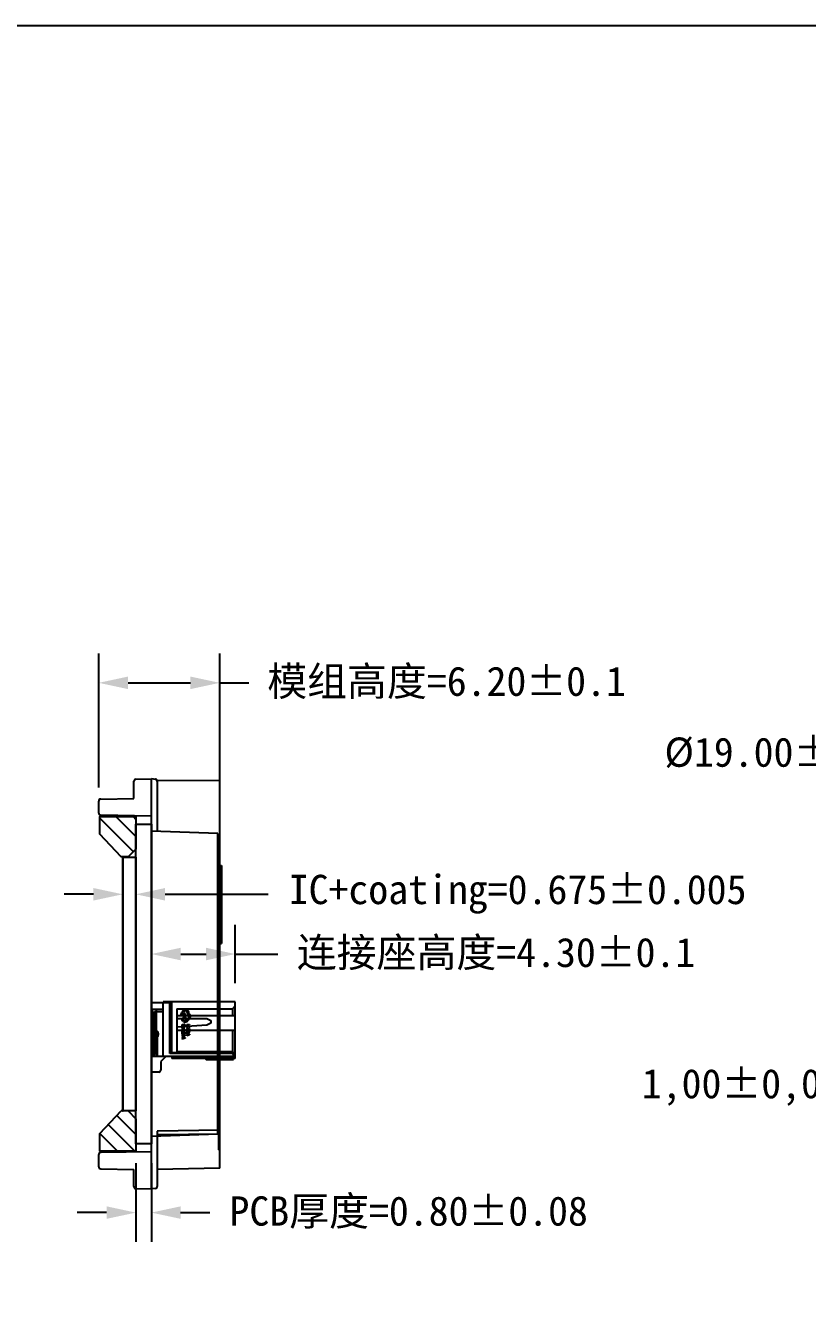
# Model space of a CAD drawing. Header units: millimetres. Extents: x 0 to 197, y 32 to 149.
# Drawn here: x 86.2 to 126.2, y 83.2 to 149.1 of the extents above; entities that cross this region are included whole.
import ezdxf

# ---------------------------------------------------------------- set-up
doc = ezdxf.new("R2010")
doc.units = ezdxf.units.MM
doc.header["$LTSCALE"] = 16.335
doc.header["$PDMODE"] = 3
doc.header["$PDSIZE"] = 8
doc.layers.get('0').update_dxf_attribs({"linetype": 'CONTINUOUS'})
doc.layers.get('Defpoints').update_dxf_attribs({"linetype": 'CONTINUOUS'})
for name, color, linetype in [('_101085', 7, 'CONTINUOUS'), ('_103288', 7, 'CONTINUOUS'), ('_104740', 7, 'CONTINUOUS'), ('_112358', 7, 'CONTINUOUS'), ('_115479', 7, 'CONTINUOUS'), ('_127276', 7, 'CONTINUOUS'), ('_129472', 7, 'CONTINUOUS'), ('_137174', 7, 'CONTINUOUS'), ('_171', 7, 'CONTINUOUS'), ('_18989', 7, 'CONTINUOUS'), ('_35236', 7, 'CONTINUOUS'), ('_38933', 7, 'CONTINUOUS'), ('_66752', 7, 'CONTINUOUS'), ('_7249', 7, 'CONTINUOUS'), ('_73815', 7, 'CONTINUOUS'), ('_84213', 7, 'CONTINUOUS'), ('_88692', 7, 'CONTINUOUS'), ('_95646', 7, 'CONTINUOUS'), ('_98406', 7, 'CONTINUOUS')]:
    doc.layers.add(name, color=color, linetype=linetype)
doc.styles.get("Standard").update_dxf_attribs({"font": 'SimSun.ttf', "height": 1.5})
doc.dimstyles.get("Standard").update_dxf_attribs({"dimtxt": 3.5, "dimasz": 3.5, "dimexe": 1.5, "dimexo": 1, "dimtad": 1, "dimtxsty": 'Standard', "dimblk": '_FILLED', "dimblk1": '_FILLED', "dimblk2": '_FILLED', "dimcen": 0.09, "dimazin": 2, "dimtol": 1, "dimtp": 0.01, "dimtm": 0.01, "dimtfac": 1, "dimtofl": 0, "dimtmove": 0, "dimatfit": 3, "dimldrblk": '_FILLED', "dimfxl": 0, "dimtolj": 1, "dimarcsym": 0})

# ---------------------------------------------------------------- blocks, each defined once
blk = doc.blocks.new('_FILLED')
at = {"color": 0, "linetype": 'ByBlock'}
blk.add_solid([(0, 0), (-1, 0.214), (-1, -0.214)], dxfattribs=at)
blk = doc.blocks.new('*D7')
at = {"layer": '_115479', "color": 3, "lineweight": -2, "transparency": 16777216}
for p, q in [((91.812, 90.815), (91.812, 86.786)), ((92.611, 90.815), (92.611, 86.786)), ((90.312, 88.286), (88.812, 88.286)), ((94.111, 88.286), (95.611, 88.286))]:
    blk.add_line(p, q, dxfattribs=at)
at = {"layer": 'Defpoints', "color": 0, "transparency": 16777216}
for p in [(91.812, 91.815), (92.611, 91.815), (92.611, 88.286)]:
    blk.add_point(p, dxfattribs=at)
at = {"layer": '_115479', "color": 3, "lineweight": -2, "transparency": 16777216, "xscale": 1.5, "yscale": 1.5, "zscale": 1.5}
blk.add_blockref('_FILLED', (91.812, 88.286), dxfattribs=at)
at = {"layer": '_115479', "color": 3, "lineweight": -2, "transparency": 16777216, "xscale": 1.5, "yscale": 1.5, "zscale": 1.5, "rotation": 180}
blk.add_blockref('_FILLED', (92.611, 88.286), dxfattribs=at)
at = {"layer": '_115479', "color": 3, "transparency": 16777216, "insert": (105.802, 88.286), "char_height": 1.5, "attachment_point": 5}
blk.add_mtext('\\A1;PCB厚度=0.80%%P0.08', dxfattribs=at)
blk = doc.blocks.new('*D8')
at = {"layer": '_115479', "color": 3, "lineweight": -2, "transparency": 16777216}
for p, q in [((89.912, 110.06), (89.912, 116.928)), ((96.112, 110.06), (96.112, 116.928)), ((91.412, 115.428), (94.612, 115.428)), ((96.112, 115.428), (97.612, 115.428))]:
    blk.add_line(p, q, dxfattribs=at)
at = {"layer": 'Defpoints', "color": 0, "transparency": 16777216}
for p in [(96.112, 115.428), (89.912, 109.06), (96.112, 109.06)]:
    blk.add_point(p, dxfattribs=at)
at = {"layer": '_115479', "color": 3, "lineweight": -2, "transparency": 16777216, "xscale": 1.5, "yscale": 1.5, "zscale": 1.5, "rotation": 180}
blk.add_blockref('_FILLED', (89.912, 115.428), dxfattribs=at)
at = {"layer": '_115479', "color": 3, "lineweight": -2, "transparency": 16777216, "xscale": 1.5, "yscale": 1.5, "zscale": 1.5}
blk.add_blockref('_FILLED', (96.112, 115.428), dxfattribs=at)
at = {"layer": '_115479', "color": 3, "transparency": 16777216, "insert": (107.744, 115.428), "char_height": 1.5, "attachment_point": 5}
blk.add_mtext('\\A1;模组高度=6.20%%P0.1', dxfattribs=at)
blk = doc.blocks.new('*D16')
at = {"layer": '_115479', "color": 3, "lineweight": -2, "transparency": 16777216}
for p, q in [((137.797, 95.019), (137.797, 93.2)), ((138.797, 95.019), (138.797, 93.2)), ((136.297, 94.7), (128.614, 94.7)), ((140.297, 94.7), (141.797, 94.7))]:
    blk.add_line(p, q, dxfattribs=at)
at = {"layer": 'Defpoints', "color": 0, "transparency": 16777216}
for p in [(137.797, 96.019), (138.797, 96.019), (138.797, 94.7)]:
    blk.add_point(p, dxfattribs=at)
at = {"layer": '_115479', "color": 3, "lineweight": -2, "transparency": 16777216, "xscale": 1.5, "yscale": 1.5, "zscale": 1.5}
blk.add_blockref('_FILLED', (137.797, 94.7), dxfattribs=at)
at = {"layer": '_115479', "color": 3, "lineweight": -2, "transparency": 16777216, "xscale": 1.5, "yscale": 1.5, "zscale": 1.5, "rotation": 180}
blk.add_blockref('_FILLED', (138.797, 94.7), dxfattribs=at)
at = {"layer": '_115479', "color": 3, "transparency": 16777216, "insert": (122.857, 94.7), "char_height": 1.5, "attachment_point": 5}
blk.add_mtext('\\A1;1,00±0,01', dxfattribs=at)
blk = doc.blocks.new('*D17')
at = {"layer": '_115479', "color": 3, "lineweight": -2, "transparency": 16777216}
for p, q in [((92.612, 100.034), (92.612, 103.033)), ((96.912, 100.034), (96.912, 103.033)), ((94.112, 101.533), (95.412, 101.533)), ((96.912, 101.533), (99.085, 101.533))]:
    blk.add_line(p, q, dxfattribs=at)
at = {"layer": 'Defpoints', "color": 0, "transparency": 16777216}
for p in [(96.912, 101.533), (92.612, 99.034), (96.912, 99.034)]:
    blk.add_point(p, dxfattribs=at)
at = {"layer": '_115479', "color": 3, "lineweight": -2, "transparency": 16777216, "xscale": 1.5, "yscale": 1.5, "zscale": 1.5, "rotation": 180}
blk.add_blockref('_FILLED', (92.612, 101.533), dxfattribs=at)
at = {"layer": '_115479', "color": 3, "lineweight": -2, "transparency": 16777216, "xscale": 1.5, "yscale": 1.5, "zscale": 1.5}
blk.add_blockref('_FILLED', (96.912, 101.533), dxfattribs=at)
at = {"layer": '_115479', "color": 3, "transparency": 16777216, "insert": (110.281, 101.533), "char_height": 1.5, "attachment_point": 5}
blk.add_mtext('\\A1;连接座高度=4.30%%P0.1', dxfattribs=at)
blk = doc.blocks.new('*D18')
at = {"layer": '_115479', "color": 3, "lineweight": -2, "transparency": 16777216}
for p, q in [((89.637, 104.594), (88.137, 104.594)), ((91.137, 104.621), (91.137, 103.094)), ((91.812, 104.621), (91.812, 103.094)), ((93.312, 104.594), (98.595, 104.594))]:
    blk.add_line(p, q, dxfattribs=at)
at = {"layer": 'Defpoints', "color": 0, "transparency": 16777216}
for p in [(91.137, 105.621), (91.812, 105.621), (91.812, 104.594)]:
    blk.add_point(p, dxfattribs=at)
at = {"layer": '_115479', "color": 3, "lineweight": -2, "transparency": 16777216, "xscale": 1.5, "yscale": 1.5, "zscale": 1.5}
blk.add_blockref('_FILLED', (91.137, 104.594), dxfattribs=at)
at = {"layer": '_115479', "color": 3, "lineweight": -2, "transparency": 16777216, "xscale": 1.5, "yscale": 1.5, "zscale": 1.5, "rotation": 180}
blk.add_blockref('_FILLED', (91.812, 104.594), dxfattribs=at)
at = {"layer": '_115479', "color": 3, "transparency": 16777216, "insert": (111.387, 104.594), "char_height": 1.5, "attachment_point": 5}
blk.add_mtext('\\A1;IC+coating=0.675%%P0.005', dxfattribs=at)
blk = doc.blocks.new('*D20')
at = {"layer": '_115479', "color": 3, "lineweight": -2, "transparency": 16777216}
for p, q in [((131.155, 111.844), (133.191, 111.844)), ((133.191, 111.844), (134.636, 109.436)), ((140.293, 97.329), (140.293, 102.675)), ((137.62, 100.002), (142.966, 100.002))]:
    blk.add_line(p, q, dxfattribs=at)
at = {"layer": 'Defpoints', "color": 0, "transparency": 16777216}
for p in [(135.407, 108.149), (145.179, 91.855)]:
    blk.add_point(p, dxfattribs=at)
at = {"layer": '_115479', "color": 3, "lineweight": -2, "transparency": 16777216, "xscale": 1.5, "yscale": 1.5, "zscale": 1.5, "rotation": 300.9510441038237}
blk.add_blockref('_FILLED', (135.407, 108.149), dxfattribs=at)
at = {"layer": '_115479', "color": 3, "transparency": 16777216, "insert": (124.773, 111.844), "char_height": 1.5, "attachment_point": 5}
blk.add_mtext('\\A1;%%C19.00%%P0.1', dxfattribs=at)

msp = doc.modelspace()

# ---------------------------------------------------------------- hatches: boundary and pattern name
at = {"layer": '_115479'}
h = msp.add_hatch(dxfattribs=at)
h.set_pattern_fill('ANSI31', color=4, scale=0.2, angle=90)
h.paths.add_polyline_path([(91.812, 108.571), (89.962, 108.571), (89.962, 107.671), (91.062, 106.512), (91.412, 106.512), (91.812, 106.912)])
h.paths.add_polyline_path([(91.812, 93.092), (91.412, 93.492), (91.062, 93.492), (89.962, 92.333), (89.962, 91.433), (91.812, 91.433)])

# ---------------------------------------------------------------- linework, layer by layer
at = {"color": 7, "linetype": 'Continuous'}
msp.add_lwpolyline([(0, 31.7), (197.034, 31.7), (197.034, 149.093), (0, 149.093)], close=True, dxfattribs=at)
at = {"layer": '_101085', "color": 7, "linetype": 'Continuous'}
for p, q in [((94.196, 97.296), (94.338, 97.241)), ((94.196, 97.275), (94.196, 97.296)), ((94.196, 97.275), (94.235, 97.262)), ((94.338, 97.222), (94.196, 97.168)), ((94.235, 97.202), (94.196, 97.188)), ((94.196, 97.168), (94.196, 97.188)), ((94.235, 97.202), (94.235, 97.262)), ((94.251, 97.256), (94.31, 97.235)), ((94.251, 97.208), (94.251, 97.256)), ((94.31, 97.23), (94.251, 97.208)), ((94.32, 97.232), (94.32, 97.232)), ((94.338, 97.241), (94.338, 97.222))]:
    msp.add_line(p, q, dxfattribs=at)
for points in [[(94.31, 97.235), (94.312, 97.234), (94.316, 97.233), (94.32, 97.232)], [(94.32, 97.232), (94.315, 97.231), (94.312, 97.23), (94.31, 97.23)]]:
    msp.add_open_spline(points, degree=3, dxfattribs=at)
at = {"layer": '_103288', "color": 7, "linetype": 'Continuous'}
for p, q in [((94.196, 97.523), (94.338, 97.523)), ((94.196, 97.446), (94.196, 97.523)), ((94.212, 97.446), (94.196, 97.446)), ((94.26, 97.505), (94.212, 97.505)), ((94.212, 97.505), (94.212, 97.446)), ((94.26, 97.454), (94.26, 97.505)), ((94.276, 97.454), (94.26, 97.454)), ((94.322, 97.505), (94.276, 97.505)), ((94.276, 97.505), (94.276, 97.454)), ((94.322, 97.45), (94.322, 97.505)), ((94.338, 97.45), (94.322, 97.45)), ((94.338, 97.523), (94.338, 97.45))]:
    msp.add_line(p, q, dxfattribs=at)
at = {"layer": '_104740', "color": 7, "linetype": 'Continuous'}
for p, q in [((94.422, 97.917), (94.564, 97.917)), ((94.422, 97.842), (94.422, 97.917)), ((94.438, 97.842), (94.422, 97.842)), ((94.564, 97.899), (94.438, 97.899)), ((94.438, 97.899), (94.438, 97.842)), ((94.564, 97.917), (94.564, 97.899))]:
    msp.add_line(p, q, dxfattribs=at)
at = {"layer": '_112358', "color": 7, "linetype": 'Continuous'}
for p, q in [((94.149, 97.636), (94.165, 97.636)), ((94.178, 97.608), (94.196, 97.6)), ((94.18, 97.588), (94.298, 97.542)), ((94.298, 97.64), (94.196, 97.6)), ((94.221, 97.593), (94.213, 97.591)), ((94.213, 97.591), (94.213, 97.591)), ((94.221, 97.588), (94.213, 97.591)), ((94.298, 97.62), (94.221, 97.593)), ((94.221, 97.588), (94.298, 97.561)), ((94.298, 97.64), (94.298, 97.62)), ((94.298, 97.561), (94.298, 97.542))]:
    msp.add_line(p, q, dxfattribs=at)
for points in [[(94.149, 97.636), (94.148, 97.633), (94.148, 97.629), (94.148, 97.625)], [(94.148, 97.625), (94.148, 97.609), (94.159, 97.597), (94.18, 97.588)], [(94.163, 97.626), (94.163, 97.629), (94.164, 97.633), (94.165, 97.636)], [(94.178, 97.608), (94.168, 97.612), (94.163, 97.618), (94.163, 97.626)]]:
    msp.add_open_spline(points, degree=3, dxfattribs=at)
at = {"layer": '_115479', "color": 7, "linetype": 'Continuous'}
msp.add_line((91.412, 93.492), (91.062, 93.492), dxfattribs=at)
at = {"layer": '_115479', "color": 4, "linetype": 'Continuous'}
msp.add_lwpolyline([(91.812, 106.912), (91.412, 106.512), (91.062, 106.512), (89.962, 107.671), (89.962, 108.571), (91.812, 108.571)], close=True, dxfattribs=at)
at = {"layer": '_115479', "color": 6}
msp.add_lwpolyline([(91.162, 106.502), (91.137, 106.502), (91.137, 93.502), (91.162, 93.502), (91.162, 106.502)], dxfattribs=at)
at = {"layer": '_115479', "color": 4}
msp.add_lwpolyline([(91.412, 93.492), (91.812, 93.092), (91.812, 91.433), (89.962, 91.433), (89.962, 92.333), (91.062, 93.492)], dxfattribs=at)
at = {"layer": '_127276', "color": 7, "linetype": 'Continuous'}
for p, q in [((94.422, 97.701), (94.564, 97.701)), ((94.422, 97.625), (94.422, 97.701)), ((94.438, 97.625), (94.422, 97.625)), ((94.486, 97.683), (94.438, 97.683)), ((94.438, 97.683), (94.438, 97.625)), ((94.486, 97.632), (94.486, 97.683)), ((94.502, 97.632), (94.486, 97.632)), ((94.548, 97.683), (94.502, 97.683)), ((94.502, 97.683), (94.502, 97.632)), ((94.548, 97.628), (94.548, 97.683)), ((94.564, 97.628), (94.548, 97.628)), ((94.564, 97.701), (94.564, 97.628))]:
    msp.add_line(p, q, dxfattribs=at)
at = {"layer": '_129472', "color": 2, "linetype": 'Continuous'}
msp.add_lwpolyline([(91.812, 91.815), (91.812, 108.189), (92.612, 108.189), (92.612, 91.815)], close=True, dxfattribs=at)
at = {"layer": '_137174', "color": 7, "linetype": 'Continuous'}
for p, q in [((94.196, 97.917), (94.338, 97.917)), ((94.196, 97.841), (94.196, 97.917)), ((94.212, 97.841), (94.196, 97.841)), ((94.26, 97.899), (94.212, 97.899)), ((94.212, 97.899), (94.212, 97.841)), ((94.26, 97.848), (94.26, 97.899)), ((94.276, 97.848), (94.26, 97.848)), ((94.322, 97.899), (94.276, 97.899)), ((94.276, 97.899), (94.276, 97.848)), ((94.322, 97.844), (94.322, 97.899)), ((94.338, 97.844), (94.322, 97.844)), ((94.338, 97.917), (94.338, 97.844))]:
    msp.add_line(p, q, dxfattribs=at)
at = {"layer": '_171', "color": 7, "linetype": 'Continuous'}
for p, q in [((92.612, 99.034), (92.612, 97.584)), ((93.562, 99.034), (92.612, 99.034)), ((96.912, 99.084), (93.212, 99.084)), ((93.212, 96.284), (93.212, 99.084)), ((93.562, 96.444), (93.562, 99.084)), ((93.662, 96.494), (93.662, 99.084)), ((96.912, 98.884), (96.762, 98.734)), ((96.912, 96.184), (96.912, 99.084)), ((92.662, 96.284), (92.662, 98.684)), ((93.212, 98.684), (92.662, 98.684)), ((92.662, 98.466), (92.682, 98.466)), ((92.662, 98.399), (92.682, 98.399)), ((92.682, 98.466), (92.682, 98.21)), ((92.764, 98.584), (93.212, 98.584)), ((92.764, 96.381), (92.764, 98.584)), ((92.862, 98.684), (92.862, 96.284)), ((93.662, 98.784), (93.562, 98.784)), ((93.912, 98.734), (96.762, 98.734)), ((93.912, 98.734), (93.912, 96.534)), ((93.912, 98.39), (96.912, 98.39)), ((93.912, 98.224), (95.461, 98.224)), ((95.461, 98.224), (95.661, 98.124)), ((96.762, 98.734), (96.762, 98.39)), ((92.612, 97.584), (92.863, 97.584)), ((92.662, 98.21), (92.682, 98.21)), ((92.662, 98.167), (92.682, 98.167)), ((92.662, 98.1), (92.682, 98.1)), ((92.662, 97.993), (92.682, 97.993)), ((92.662, 97.923), (92.682, 97.923)), ((92.662, 97.913), (92.682, 97.913)), ((92.662, 97.912), (92.682, 97.912)), ((92.682, 97.866), (92.662, 97.866)), ((92.682, 97.795), (92.662, 97.795)), ((92.662, 97.697), (92.682, 97.697)), ((92.662, 97.63), (92.682, 97.63)), ((92.682, 98.167), (92.682, 97.795)), ((92.682, 97.697), (92.682, 97.429)), ((95.461, 97.884), (93.912, 97.784)), ((93.912, 97.64), (96.912, 97.64)), ((95.661, 97.984), (95.461, 97.884)), ((95.661, 98.124), (95.661, 97.984)), ((96.762, 97.64), (96.762, 96.534)), ((92.662, 97.453), (92.682, 97.453)), ((92.662, 97.441), (92.682, 97.441)), ((92.662, 97.429), (92.682, 97.429)), ((92.662, 97.331), (92.682, 97.331)), ((92.662, 97.264), (92.682, 97.264)), ((92.682, 97.196), (92.662, 97.196)), ((92.662, 97.193), (92.682, 97.193)), ((92.682, 97.191), (92.662, 97.191)), ((92.662, 97.19), (92.682, 97.19)), ((92.662, 96.996), (92.682, 96.996)), ((92.662, 96.929), (92.682, 96.929)), ((92.682, 97.331), (92.682, 96.929)), ((92.912, 97.297), (92.912, 96.284)), ((92.963, 97.484), (92.963, 97.384)), ((92.612, 95.534), (92.612, 96.302)), ((92.764, 96.381), (92.649, 96.351)), ((92.662, 96.892), (92.682, 96.892)), ((92.662, 96.819), (92.682, 96.819)), ((92.662, 96.772), (92.682, 96.772)), ((92.662, 96.755), (92.682, 96.755)), ((92.662, 96.703), (92.682, 96.703)), ((92.682, 96.68), (92.662, 96.68)), ((92.662, 96.672), (92.682, 96.672)), ((92.662, 96.663), (92.682, 96.663)), ((92.662, 96.636), (92.682, 96.636)), ((92.662, 96.587), (92.682, 96.587)), ((92.662, 96.565), (92.682, 96.565)), ((92.662, 96.514), (92.682, 96.514)), ((92.662, 96.441), (92.682, 96.441)), ((96.912, 96.284), (92.662, 96.284)), ((92.682, 96.441), (92.682, 96.892)), ((93.351, 96.284), (93.086, 96.019)), ((96.912, 96.444), (93.562, 96.444)), ((93.662, 96.494), (96.912, 96.494)), ((93.662, 96.284), (93.662, 96.184)), ((93.912, 96.534), (96.762, 96.534)), ((95.262, 96.284), (95.412, 96.134)), ((96.452, 96.444), (96.452, 96.494)), ((96.752, 96.444), (96.812, 96.384)), ((96.912, 96.384), (96.762, 96.534)), ((96.812, 96.134), (96.812, 96.384)), ((93.086, 96.019), (93.086, 95.584)), ((96.912, 96.184), (93.662, 96.184)), ((95.412, 96.134), (96.812, 96.134)), ((92.986, 95.484), (92.662, 95.484))]:
    msp.add_line(p, q, dxfattribs=at)
for centre, radius, start, end in [((92.863, 97.484), 0.1, 0, 90), ((92.863, 97.384), 0.1, 299.34058, 0), ((92.662, 96.302), 0.05, 105, 180), ((92.986, 95.584), 0.1, 270, 0), ((92.662, 95.534), 0.05, 180, 270)]:
    msp.add_arc(centre, radius, start, end, dxfattribs=at)
at = {"layer": '_18989', "color": 1, "linetype": 'Continuous'}
msp.add_lwpolyline([(91.812, 106.502), (91.812, 93.502), (91.162, 93.502), (91.162, 106.502)], close=True, dxfattribs=at)
at = {"layer": '_35236', "color": 7, "linetype": 'Continuous'}
for p, q in [((94.195, 98.163), (94.195, 98.223)), ((94.24, 98.359), (94.23, 98.359)), ((94.24, 98.359), (94.315, 98.217)), ((94.258, 98.221), (94.257, 98.215)), ((94.257, 98.215), (94.257, 98.169)), ((94.298, 98.384), (94.368, 98.248)), ((94.368, 98.248), (94.315, 98.217)), ((94.415, 98.175), (94.415, 98.184))]:
    msp.add_line(p, q, dxfattribs=at)
msp.add_circle((94.229, 98.461), 0.0395, dxfattribs=at)
for centre, radius, start, end in [((94.337, 98.175), 0.142, 227.36515, 270.07563), ((94.336, 98.176), 0.0791, 270.07358, 359.92642)]:
    msp.add_arc(centre, radius, start, end, dxfattribs=at)
for points in [[(94.129, 98.46), (94.129, 98.504), (94.157, 98.543), (94.197, 98.556)], [(94.23, 98.359), (94.174, 98.359), (94.129, 98.404), (94.129, 98.46)], [(94.195, 98.223), (94.196, 98.239), (94.211, 98.252), (94.227, 98.252)], [(94.197, 98.556), (94.205, 98.587), (94.222, 98.615), (94.246, 98.637)], [(94.227, 98.252), (94.244, 98.252), (94.258, 98.238), (94.258, 98.221)], [(94.246, 98.637), (94.276, 98.664), (94.316, 98.68), (94.356, 98.68)], [(94.358, 98.616), (94.317, 98.616), (94.281, 98.59), (94.265, 98.555)], [(94.265, 98.555), (94.304, 98.541), (94.332, 98.503), (94.332, 98.46)], [(94.332, 98.46), (94.332, 98.43), (94.319, 98.402), (94.298, 98.384)], [(94.356, 98.68), (94.4, 98.68), (94.441, 98.662), (94.472, 98.632)], [(94.46, 98.515), (94.46, 98.57), (94.414, 98.616), (94.358, 98.616)], [(94.415, 98.184), (94.486, 98.192), (94.542, 98.252), (94.542, 98.325)], [(94.444, 98.461), (94.453, 98.476), (94.46, 98.495), (94.46, 98.515)], [(94.542, 98.325), (94.542, 98.389), (94.501, 98.442), (94.444, 98.461)], [(94.472, 98.632), (94.503, 98.601), (94.52, 98.559), (94.52, 98.516)], [(94.52, 98.516), (94.52, 98.507), (94.519, 98.5), (94.518, 98.492)], [(94.518, 98.492), (94.535, 98.479), (94.551, 98.465), (94.563, 98.448)], [(94.602, 98.326), (94.602, 98.276), (94.583, 98.227), (94.55, 98.189)], [(94.563, 98.448), (94.588, 98.412), (94.602, 98.371), (94.602, 98.326)], [(94.241, 98.071), (94.215, 98.096), (94.198, 98.128), (94.195, 98.163)], [(94.257, 98.169), (94.26, 98.128), (94.295, 98.097), (94.336, 98.097)], [(94.47, 98.134), (94.451, 98.076), (94.398, 98.035), (94.337, 98.034)], [(94.55, 98.189), (94.527, 98.164), (94.5, 98.145), (94.47, 98.134)]]:
    msp.add_open_spline(points, degree=3, dxfattribs=at)
at = {"layer": '_38933', "color": 7, "linetype": 'Continuous'}
for p, q in [((96.112, 106.077), (96.112, 102.077)), ((96.112, 106.077), (96.212, 106.077)), ((96.212, 106.077), (96.212, 102.077)), ((96.112, 102.077), (96.212, 102.077))]:
    msp.add_line(p, q, dxfattribs=at)
at = {"layer": '_66752', "color": 7, "linetype": 'Continuous'}
for p, q in [((94.196, 97.419), (94.338, 97.419)), ((94.196, 97.38), (94.196, 97.419)), ((94.212, 97.401), (94.322, 97.401)), ((94.212, 97.38), (94.212, 97.401)), ((94.322, 97.401), (94.322, 97.38)), ((94.338, 97.419), (94.338, 97.379))]:
    msp.add_line(p, q, dxfattribs=at)
for points in [[(94.196, 97.38), (94.196, 97.358), (94.202, 97.339), (94.216, 97.325)], [(94.227, 97.338), (94.217, 97.348), (94.212, 97.362), (94.212, 97.38)], [(94.216, 97.325), (94.229, 97.311), (94.247, 97.304), (94.269, 97.304)], [(94.268, 97.323), (94.251, 97.323), (94.237, 97.328), (94.227, 97.338)], [(94.308, 97.338), (94.299, 97.328), (94.286, 97.323), (94.268, 97.323)], [(94.269, 97.304), (94.29, 97.304), (94.307, 97.311), (94.319, 97.325)], [(94.322, 97.38), (94.322, 97.363), (94.317, 97.349), (94.308, 97.338)], [(94.319, 97.325), (94.332, 97.339), (94.338, 97.357), (94.338, 97.379)]]:
    msp.add_open_spline(points, degree=3, dxfattribs=at)
at = {"layer": '_7249', "color": 7, "linetype": 'Continuous'}
for p, q in [((91.712, 109.502), (91.712, 110.388)), ((91.81, 110.488), (92.611, 110.502)), ((92.611, 89.502), (92.611, 110.502)), ((92.823, 110.483), (92.611, 110.502)), ((92.82, 110.495), (92.819, 110.48)), ((92.824, 110.483), (92.826, 110.498)), ((96.112, 110.403), (92.911, 110.43)), ((92.911, 110.395), (92.912, 110.427)), ((92.912, 110.378), (92.912, 107.81)), ((96.112, 90.558), (96.112, 110.403)), ((90.01, 109.472), (91.712, 109.502)), ((92.612, 108.602), (90.01, 108.647)), ((92.612, 91.402), (92.612, 108.602)), ((96.012, 107.702), (92.612, 107.821)), ((96.012, 92.302), (96.012, 107.702)), ((96.112, 105.022), (96.012, 105.031)), ((96.112, 102.982), (96.012, 102.973)), ((96.012, 100.152), (96.112, 100.152)), ((96.112, 99.152), (96.012, 99.152)), ((96.012, 95.602), (96.112, 95.602)), ((96.112, 94.502), (96.052, 94.502)), ((96.052, 94.502), (96.052, 91.502)), ((96.112, 93.552), (96.052, 93.552)), ((96.052, 93.286), (96.112, 93.286)), ((96.112, 93.202), (96.052, 93.202)), ((96.012, 92.302), (92.612, 92.183)), ((92.912, 92.457), (92.912, 92.194)), ((96.112, 92.305), (92.912, 92.277)), ((96.113, 92.506), (92.914, 92.458)), ((96.112, 92.902), (96.052, 92.902)), ((96.112, 92.552), (96.052, 92.552)), ((92.912, 92.194), (92.912, 89.62)), ((92.612, 91.402), (90.01, 91.357)), ((96.112, 91.502), (96.052, 91.502)), ((90.01, 90.532), (91.712, 90.502)), ((91.712, 89.616), (91.712, 90.502)), ((96.112, 90.558), (92.912, 90.502)), ((91.81, 89.516), (92.611, 89.502)), ((92.82, 89.52), (92.611, 89.502))]:
    msp.add_line(p, q, dxfattribs=at)
at = {"layer": '_7249', "color": 7}
for p, q in [((89.912, 108.747), (89.912, 109.372)), ((89.912, 90.632), (89.912, 91.257))]:
    msp.add_line(p, q, dxfattribs=at)
at = {"layer": '_7249', "color": 7, "linetype": 'Continuous'}
msp.add_lwpolyline([(92.911, 110.43), (92.892, 110.462), (92.862, 110.486), (92.826, 110.498)], dxfattribs=at)
for centre, start, end in [((91.812, 110.388), 91, 180), ((90.012, 109.372), 91, 180), ((90.012, 108.747), 180, 269), ((90.012, 91.257), 91, 180), ((90.012, 90.632), 180, 269), ((91.812, 89.616), 180, 269), ((92.812, 89.62), 274.62384, 360)]:
    msp.add_arc(centre, 0.1, start, end, dxfattribs=at)
for points, knots in [([(92.819, 110.48), (92.831, 110.479), (92.853, 110.473), (92.881, 110.455), (92.902, 110.427), (92.91, 110.404), (92.912, 110.392)], [0, 0, 0, 0, 0.245711, 0.488495, 0.731249, 1, 1, 1, 1]), ([(92.912, 110.392), (92.91, 110.404), (92.902, 110.427), (92.881, 110.455), (92.853, 110.473), (92.831, 110.479), (92.819, 110.48)], [0, 0, 0, 0, 0.268753, 0.511506, 0.754289, 1, 1, 1, 1]), ([(92.82, 110.495), (92.832, 110.494), (92.857, 110.487), (92.887, 110.464), (92.907, 110.432), (92.912, 110.407), (92.912, 110.395)], [0, 0, 0, 0, 0.241245, 0.500061, 0.758839, 1, 1, 1, 1]), ([(92.82, 110.48), (92.82, 110.481), (92.826, 110.485), (92.82, 110.481), (92.82, 110.48)], [0, 0, 0, 0, 0.50008, 1, 1, 1, 1]), ([(92.912, 110.378), (92.912, 110.38), (92.912, 110.384), (92.911, 110.39), (92.911, 110.393), (92.911, 110.395)], [0, 0, 0, 0, 0.350043, 0.684313, 1, 1, 1, 1])]:
    msp.add_open_spline(points, degree=3, knots=knots, dxfattribs=at)
msp.add_open_spline([(92.82, 110.495), (92.82, 110.496), (92.828, 110.499), (92.82, 110.496), (92.82, 110.495)], degree=3, dxfattribs=at)
at = {"layer": '_73815', "color": 7, "linetype": 'Continuous'}
for p, q in [((94.199, 97.718), (94.218, 97.718)), ((94.295, 97.654), (94.278, 97.654))]:
    msp.add_line(p, q, dxfattribs=at)
for points in [[(94.199, 97.718), (94.195, 97.71), (94.193, 97.701), (94.193, 97.69)], [(94.193, 97.69), (94.193, 97.678), (94.196, 97.668), (94.202, 97.66)], [(94.202, 97.66), (94.207, 97.653), (94.214, 97.649), (94.223, 97.649)], [(94.208, 97.688), (94.208, 97.699), (94.211, 97.709), (94.218, 97.718)], [(94.222, 97.667), (94.213, 97.667), (94.208, 97.674), (94.208, 97.688)], [(94.231, 97.672), (94.229, 97.669), (94.226, 97.667), (94.222, 97.667)], [(94.223, 97.649), (94.23, 97.649), (94.236, 97.651), (94.24, 97.655)], [(94.241, 97.691), (94.237, 97.681), (94.234, 97.675), (94.231, 97.672)], [(94.24, 97.655), (94.245, 97.659), (94.249, 97.667), (94.253, 97.678)], [(94.254, 97.713), (94.25, 97.709), (94.245, 97.702), (94.241, 97.691)], [(94.253, 97.678), (94.257, 97.687), (94.26, 97.693), (94.262, 97.695)], [(94.27, 97.718), (94.264, 97.718), (94.258, 97.716), (94.254, 97.713)], [(94.262, 97.695), (94.264, 97.698), (94.268, 97.699), (94.272, 97.699)], [(94.292, 97.706), (94.286, 97.714), (94.279, 97.718), (94.27, 97.718)], [(94.272, 97.699), (94.276, 97.699), (94.279, 97.697), (94.282, 97.694)], [(94.285, 97.68), (94.285, 97.67), (94.283, 97.661), (94.278, 97.654)], [(94.282, 97.694), (94.284, 97.69), (94.285, 97.685), (94.285, 97.68)], [(94.3, 97.678), (94.3, 97.689), (94.297, 97.699), (94.292, 97.706)], [(94.295, 97.654), (94.298, 97.661), (94.3, 97.669), (94.3, 97.678)]]:
    msp.add_open_spline(points, degree=3, dxfattribs=at)
at = {"layer": '_84213', "color": 7, "linetype": 'Continuous'}
for p, q in [((94.422, 97.474), (94.564, 97.42)), ((94.422, 97.454), (94.422, 97.474)), ((94.422, 97.454), (94.461, 97.44)), ((94.564, 97.4), (94.422, 97.346)), ((94.461, 97.381), (94.422, 97.366)), ((94.422, 97.346), (94.422, 97.366)), ((94.461, 97.381), (94.461, 97.44)), ((94.477, 97.434), (94.536, 97.413)), ((94.477, 97.386), (94.477, 97.434)), ((94.536, 97.408), (94.477, 97.386)), ((94.546, 97.41), (94.546, 97.41)), ((94.564, 97.42), (94.564, 97.4))]:
    msp.add_line(p, q, dxfattribs=at)
for points in [[(94.536, 97.413), (94.538, 97.412), (94.542, 97.411), (94.546, 97.41)], [(94.546, 97.41), (94.541, 97.409), (94.538, 97.409), (94.536, 97.408)]]:
    msp.add_open_spline(points, degree=3, dxfattribs=at)
at = {"layer": '_88692', "color": 7, "linetype": 'Continuous'}
for p, q in [((94.445, 97.73), (94.428, 97.73)), ((94.561, 97.73), (94.541, 97.73))]:
    msp.add_line(p, q, dxfattribs=at)
for points in [[(94.439, 97.818), (94.426, 97.806), (94.419, 97.79), (94.419, 97.769)], [(94.419, 97.769), (94.419, 97.753), (94.422, 97.74), (94.428, 97.73)], [(94.436, 97.766), (94.436, 97.782), (94.441, 97.794), (94.451, 97.803)], [(94.445, 97.73), (94.439, 97.74), (94.436, 97.752), (94.436, 97.766)], [(94.49, 97.836), (94.469, 97.836), (94.452, 97.83), (94.439, 97.818)], [(94.451, 97.803), (94.461, 97.812), (94.474, 97.817), (94.491, 97.817)], [(94.545, 97.816), (94.532, 97.829), (94.513, 97.836), (94.49, 97.836)], [(94.491, 97.817), (94.509, 97.817), (94.523, 97.812), (94.534, 97.802)], [(94.534, 97.802), (94.545, 97.792), (94.55, 97.779), (94.55, 97.763)], [(94.55, 97.763), (94.55, 97.751), (94.547, 97.74), (94.541, 97.73)], [(94.566, 97.763), (94.566, 97.785), (94.559, 97.802), (94.545, 97.816)], [(94.561, 97.73), (94.564, 97.739), (94.566, 97.75), (94.566, 97.763)]]:
    msp.add_open_spline(points, degree=3, dxfattribs=at)
at = {"layer": '_95646', "color": 7, "linetype": 'Continuous'}
for p, q in [((94.422, 97.598), (94.564, 97.598)), ((94.422, 97.559), (94.422, 97.598)), ((94.438, 97.579), (94.548, 97.579)), ((94.438, 97.559), (94.438, 97.579)), ((94.548, 97.579), (94.548, 97.558)), ((94.564, 97.598), (94.564, 97.557))]:
    msp.add_line(p, q, dxfattribs=at)
for points in [[(94.422, 97.559), (94.422, 97.536), (94.428, 97.518), (94.442, 97.503)], [(94.453, 97.516), (94.443, 97.526), (94.438, 97.541), (94.438, 97.559)], [(94.548, 97.558), (94.548, 97.541), (94.543, 97.527), (94.534, 97.517)], [(94.545, 97.503), (94.558, 97.518), (94.564, 97.536), (94.564, 97.557)], [(94.442, 97.503), (94.455, 97.489), (94.473, 97.482), (94.495, 97.482)], [(94.494, 97.501), (94.476, 97.501), (94.463, 97.506), (94.453, 97.516)], [(94.534, 97.517), (94.525, 97.506), (94.512, 97.501), (94.494, 97.501)], [(94.495, 97.482), (94.516, 97.482), (94.533, 97.489), (94.545, 97.503)]]:
    msp.add_open_spline(points, degree=3, dxfattribs=at)
at = {"layer": '_98406', "color": 7, "linetype": 'Continuous'}
for p, q in [((94.196, 97.76), (94.212, 97.76)), ((94.196, 97.742), (94.196, 97.76)), ((94.261, 97.742), (94.196, 97.742)), ((94.212, 97.76), (94.212, 97.76)), ((94.247, 97.76), (94.237, 97.76)), ((94.244, 97.783), (94.247, 97.76)), ((94.256, 97.79), (94.26, 97.76)), ((94.273, 97.814), (94.29, 97.814))]:
    msp.add_line(p, q, dxfattribs=at)
for points in [[(94.201, 97.815), (94.196, 97.809), (94.193, 97.801), (94.193, 97.791)], [(94.193, 97.791), (94.193, 97.778), (94.199, 97.767), (94.212, 97.76)], [(94.223, 97.824), (94.214, 97.824), (94.207, 97.821), (94.201, 97.815)], [(94.208, 97.787), (94.208, 97.792), (94.21, 97.797), (94.213, 97.8)], [(94.216, 97.767), (94.211, 97.772), (94.208, 97.779), (94.208, 97.787)], [(94.213, 97.8), (94.216, 97.804), (94.22, 97.805), (94.225, 97.805)], [(94.237, 97.76), (94.229, 97.76), (94.222, 97.762), (94.216, 97.767)], [(94.256, 97.79), (94.253, 97.812), (94.242, 97.824), (94.223, 97.824)], [(94.225, 97.805), (94.23, 97.805), (94.234, 97.804), (94.237, 97.801)], [(94.237, 97.801), (94.24, 97.798), (94.242, 97.792), (94.244, 97.783)], [(94.285, 97.78), (94.285, 97.767), (94.277, 97.76), (94.26, 97.76)], [(94.261, 97.742), (94.287, 97.742), (94.3, 97.754), (94.3, 97.779)], [(94.273, 97.814), (94.281, 97.804), (94.285, 97.792), (94.285, 97.78)], [(94.3, 97.779), (94.3, 97.792), (94.297, 97.804), (94.29, 97.814)]]:
    msp.add_open_spline(points, degree=3, dxfattribs=at)

# ---------------------------------------------------------------- dimensions: what is measured, and where the dimension line sits
at = {"layer": '_115479', "color": 7}
for base, p1, p2, text, picture, middle in [((96.112, 115.428), (89.912, 109.06), (96.112, 109.06), '模组高度=6.20%%P0.1', '*D8', (107.744, 115.428)), ((92.611, 88.286), (91.812, 91.815), (92.611, 91.815), 'PCB厚度=0.80%%P0.08', '*D7', (105.802, 88.286))]:
    dim = msp.add_linear_dim(base=base, p1=p1, p2=p2, text=text, dimstyle='Standard', override={"dimtxt": 1.5, "dimasz": 1.5, "dimtad": 0, "dimtih": 1, "dimtoh": 1, "dimzin": 0, "dimcen": 2.673, "dimclrd": 3, "dimclre": 3, "dimclrt": 3, "dimadec": 0, "dimazin": 0, "dimtzin": 0}, dxfattribs=at)
    dim.commit()
    dim.dimension.update_dxf_attribs({"geometry": picture, "text_midpoint": middle})
at = {"layer": '_115479', "color": 6}
dim = msp.add_diameter_dim_2p(p1=(145.179, 91.855), p2=(135.407, 108.149), text='%%C19.00%%P0.1', dimstyle='Standard', override={"dimtxt": 1.5, "dimasz": 1.5, "dimtad": 0, "dimtih": 1, "dimtoh": 1, "dimzin": 0, "dimcen": 2.673, "dimclrd": 3, "dimclre": 3, "dimclrt": 3, "dimadec": 0, "dimazin": 0, "dimtzin": 0}, dxfattribs=at)
dim.commit()
dim.dimension.update_dxf_attribs({"geometry": '*D20', "text_midpoint": (124.773, 111.844), "dimtype": 163})
dim = msp.add_linear_dim(base=(91.812, 104.594), p1=(91.137, 105.621), p2=(91.812, 105.621), text='IC+coating=0.675%%P0.005', dimstyle='Standard', override={"dimtxt": 1.5, "dimasz": 1.5, "dimtad": 0, "dimtih": 1, "dimtoh": 1, "dimzin": 0, "dimcen": 2.673, "dimclrd": 3, "dimclre": 3, "dimclrt": 3, "dimadec": 0, "dimazin": 0, "dimtzin": 0}, dxfattribs=at)
dim.commit()
dim.dimension.update_dxf_attribs({"geometry": '*D18', "text_midpoint": (111.387, 104.594), "dimtype": 160})
at = {"layer": '_115479', "color": 7}
dim = msp.add_linear_dim(base=(96.912, 101.533), p1=(92.612, 99.034), p2=(96.912, 99.034), text='连接座高度=4.30%%P0.1', dimstyle='Standard', override={"dimtxt": 1.5, "dimasz": 1.5, "dimtad": 0, "dimtih": 1, "dimtoh": 1, "dimzin": 0, "dimcen": 2.673, "dimclrd": 3, "dimclre": 3, "dimclrt": 3, "dimadec": 0, "dimazin": 0, "dimtzin": 0}, dxfattribs=at)
dim.commit()
dim.dimension.update_dxf_attribs({"geometry": '*D17', "text_midpoint": (110.281, 101.533), "dimtype": 160})
dim = msp.add_linear_dim(base=(138.797, 94.7), p1=(137.797, 96.019), p2=(138.797, 96.019), dimstyle='Standard', override={"dimtxt": 1.5, "dimasz": 1.5, "dimtad": 0, "dimtih": 1, "dimtoh": 1, "dimzin": 0, "dimcen": 2.673, "dimclrd": 3, "dimclre": 3, "dimclrt": 3, "dimadec": 0, "dimazin": 0, "dimtzin": 0}, dxfattribs=at)
dim.commit()
dim.dimension.update_dxf_attribs({"geometry": '*D16', "text_midpoint": (122.857, 94.7), "dimtype": 160})

doc.saveas('drawing.dxf')
